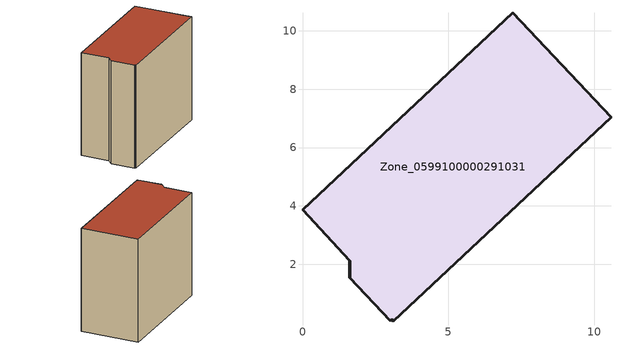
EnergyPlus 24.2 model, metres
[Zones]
Zone_0599100000291031
 floor ground (C_G): 7.21,10.63 10.57,7.04 3.11,0.04 3.06,0.12 3,0.07 1.62,1.55 1.62,2.12 0,3.87 z0
 wall outside (C_F): 1.62,2.12 1.62,1.55 3,0.07 3.06,0.12 3.11,0.04 10.57,7.04 7.21,10.63 0,3.87 1.62,2.12 z0:8.82
 roof outside (C_R): 3.11,0.04 10.57,7.04 7.21,10.63 0,3.87 1.62,2.12 1.62,1.55 3,0.07 3.06,0.12 z8.82
[BUILDING]
Pand.0599100000291031: North Axis=0; Terrain=City; Loads Convergence Tolerance Value=0.04; Temperature Convergence Tolerance Value=0.4; Solar Distribution=FullExterior; Maximum Number of Warmup Days=25; Minimum Number of Warmup Days=1
[Site:Location]
Rotterdam.The.Hague.AP_ZH_NLD Design_Conditions: Latitude=51.96; Longitude=4.45; Time Zone=1; Elevation=-4.5
[SITE:GROUNDTEMPERATURE:BUILDINGSURFACE]
18, 18, 18, 18, 18, 18, 18, 18, 18, 18, 18, 18
[MATERIAL] Thermal Absorptance=0.9; Solar Absorptance=0.7; Visible Absorptance=0.7
Name | Roughness | Thickness | Conductivity | Density | Specific Heat
G.TI.1992-2005 | MediumSmooth | 0.15 | 0.06 | 540 | 1210
F.TI.1992-2005 | Rough | 0.3 | 0.12 | 1920 | 840
R.TI.1992-2005 | MediumRough | 0.2 | 0.08 | 1500 | 1000
[CONSTRUCTION]
C_G: G.TI.1992-2005
C_F: F.TI.1992-2005
C_R: R.TI.1992-2005
[ZONE]
Zone_0599100000291031: Type=1; Multiplier=1; Ceiling Height=Autocalculate; Volume=Autocalculate; Floor Area=autocalculate; Part of Total Floor Area=Yes
[ZONEINFILTRATION:DESIGNFLOWRATE]
Infil_Zone_0599100000291031: Zone or ZoneList or Space or SpaceList=Zone_0599100000291031; Schedule=AlwaysOn; Design Flow Rate Calculation Method=Flow/Area; Flow Rate per Floor Area=0.0015; Constant Term Coefficient=1; Temperature Term Coefficient=0; Velocity Term Coefficient=0; Velocity Squared Term Coefficient=0
[HVACTEMPLATE:ZONE:IDEALLOADSAIRSYSTEM]
Zone_0599100000291031: Maximum Heating Supply Air Temperature=50; Minimum Cooling Supply Air Temperature=13; Maximum Heating Supply Air Humidity Ratio=0.0156; Minimum Cooling Supply Air Humidity Ratio=0.0077; Heating Limit=NoLimit; Cooling Limit=NoLimit; Dehumidification Control Type=ConstantSensibleHeatRatio; Cooling Sensible Heat Ratio=0.7; Dehumidification Setpoint=60; Humidification Control Type=None; Humidification Setpoint=30; Outdoor Air Method=None; Outdoor Air Flow Rate per Person=0.00944; Outdoor Air Flow Rate per Zone Floor Area=0; Outdoor Air Flow Rate per Zone=0; Demand Controlled Ventilation Type=None; Outdoor Air Economizer Type=NoEconomizer; Heat Recovery Type=None; Sensible Heat Recovery Effectiveness=0.7; Latent Heat Recovery Effectiveness=0.65
[ZONECONTROL:THERMOSTAT]
ThermostatControl_Zone_0599100000291031: Zone or ZoneList=Zone_0599100000291031; Control Type Schedule=DualSetpointControlType; Control 1=Thermostat_Zone_0599100000291031; Temperature Difference Between Cutout And Setpoint=0
[THERMOSTATSETPOINT:DUALSETPOINT]
Thermostat_Zone_0599100000291031: Heating Setpoint Temperature Schedule=HeatingSetpoint_Zone_0599100000291031; Cooling Setpoint Temperature Schedule=CoolingSetpoint_Zone_0599100000291031
[SCHEDULE:COMPACT]
HeatingSetpoint_Zone_0599100000291031: Through: 12/31, For: AllDays, Until: 24:00, 21
CoolingSetpoint_Zone_0599100000291031: Through: 12/31, For: AllDays, Until: 24:00, 24
DualSetpointControlType: Through: 12/31, For: AllDays, Until: 24:00, 4
AlwaysOn: Through: 12/31, For: AllDays, Until: 24:00, 1
